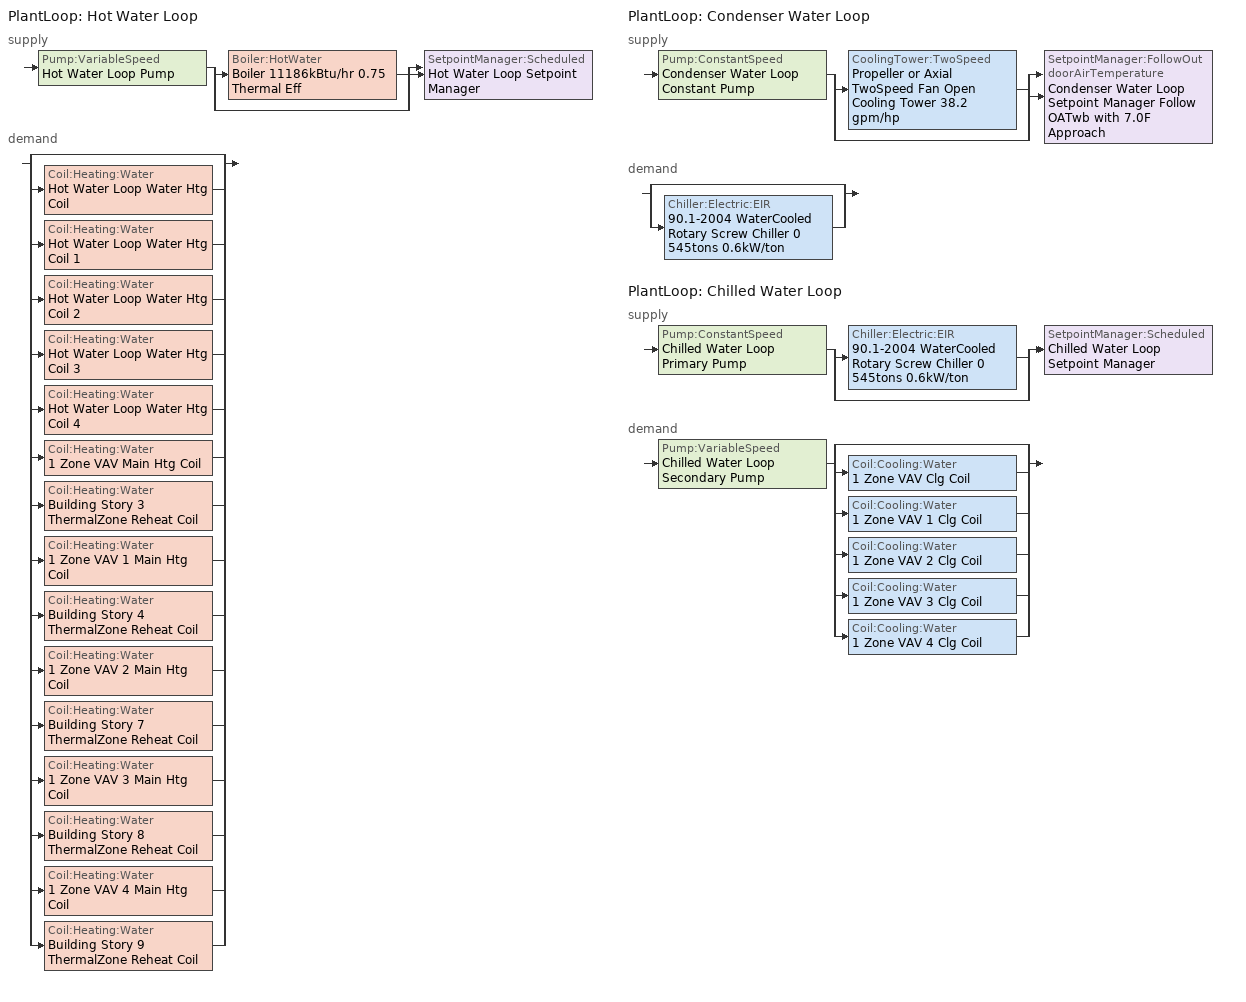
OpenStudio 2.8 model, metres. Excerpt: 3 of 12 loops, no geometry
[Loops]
PlantLoop 'Hot Water Loop'
 supply: Pump:VariableSpeed 'Hot Water Loop Pump' > split
  | Boiler:HotWater 'Boiler 11186kBtu/hr 0.75 Thermal Eff'
  | bypass
  join > SetpointManager:Scheduled 'Hot Water Loop Setpoint Manager'
 demand: split
  | bypass
  | Coil:Heating:Water 'Hot Water Loop Water Htg Coil'
  | Coil:Heating:Water 'Hot Water Loop Water Htg Coil 1'
  | Coil:Heating:Water 'Hot Water Loop Water Htg Coil 2'
  | Coil:Heating:Water 'Hot Water Loop Water Htg Coil 3'
  | Coil:Heating:Water 'Hot Water Loop Water Htg Coil 4'
  | Coil:Heating:Water '1 Zone VAV Main Htg Coil'
  | Coil:Heating:Water 'Building Story 3 ThermalZone Reheat Coil'
  | Coil:Heating:Water '1 Zone VAV 1 Main Htg Coil'
  | Coil:Heating:Water 'Building Story 4 ThermalZone Reheat Coil'
  | Coil:Heating:Water '1 Zone VAV 2 Main Htg Coil'
  | Coil:Heating:Water 'Building Story 7 ThermalZone Reheat Coil'
  | Coil:Heating:Water '1 Zone VAV 3 Main Htg Coil'
  | Coil:Heating:Water 'Building Story 8 ThermalZone Reheat Coil'
  | Coil:Heating:Water '1 Zone VAV 4 Main Htg Coil'
  | Coil:Heating:Water 'Building Story 9 ThermalZone Reheat Coil'
PlantLoop 'Condenser Water Loop'
 supply: Pump:ConstantSpeed 'Condenser Water Loop Constant Pump' > split
  | CoolingTower:TwoSpeed 'Propeller or Axial TwoSpeed Fan Open Cooling Tower 38.2 gpm/hp'
  | bypass
  join > SetpointManager:FollowOutdoorAirTemperature 'Condenser Water Loop Setpoint Manager Follow OATwb with 7.0F Approach'
 demand: split
  | bypass
  | Chiller:Electric:EIR '90.1-2004 WaterCooled  Rotary Screw Chiller 0 545tons 0.6kW/ton'
PlantLoop 'Chilled Water Loop'
 supply: Pump:ConstantSpeed 'Chilled Water Loop Primary Pump' > split
  | Chiller:Electric:EIR '90.1-2004 WaterCooled  Rotary Screw Chiller 0 545tons 0.6kW/ton'
  | bypass
  join > SetpointManager:Scheduled 'Chilled Water Loop Setpoint Manager'
 demand: Pump:VariableSpeed 'Chilled Water Loop Secondary Pump' > split
  | bypass
  | Coil:Cooling:Water '1 Zone VAV Clg Coil'
  | Coil:Cooling:Water '1 Zone VAV 1 Clg Coil'
  | Coil:Cooling:Water '1 Zone VAV 2 Clg Coil'
  | Coil:Cooling:Water '1 Zone VAV 3 Clg Coil'
  | Coil:Cooling:Water '1 Zone VAV 4 Clg Coil'
[PlantLoop] Glycol Concentration=0; Plant Loop Volume {m3}=Autocalculate; Load Distribution Scheme=Optimal
Name | Fluid Type | Minimum Loop Temperature {C} | Maximum Loop Temperature {C} | Common Pipe Simulation
Hot Water Loop | Water | 10
Condenser Water Loop |  | 5 | 80
Chilled Water Loop |  | 1 | 40 | CommonPipe
[Sizing:Plant] Sizing Option=NonCoincident; Zone Timesteps in Averaging Window=1; Coincident Sizing Factor Mode=None
Name | Loop Type | Design Loop Exit Temperature {C} | Loop Design Temperature Difference {deltaC}
Hot Water Loop | Heating | 82.2222 | 11.1111
Condenser Water Loop | Condenser | 29.4444 | 5.55556
Chilled Water Loop | Cooling | 6.66667 | 5.61111
[SetpointManager:Scheduled] Control Variable=Temperature
Name | Schedule | Setpoint Node or NodeList
Hot Water Loop Setpoint Manager | Hot Water Loop Temp - 180F | Hot Water Loop Supply Outlet Node
Chilled Water Loop Setpoint Manager | Chilled Water Loop Temp - 44F | Chilled Water Loop Supply Outlet Node
[Pump:VariableSpeed] Pump Control Type=Intermittent; Skin Loss Radiative Fraction=0.5; Design Power Sizing Method=PowerPerFlowPerPressure; Design Electric Power per Unit Flow Rate {W/(m3/s)}=348701.1; Design Shaft Power per Unit Flow Rate per Unit Head {W-s/m3-Pa}=1.28205; Design Minimum Flow Rate Fraction=0
Name | Rated Pump Head {Pa} | Motor Efficiency | Fraction of Motor Inefficiencies to Fluid Stream | Coefficient 1 of the Part Load Performance Curve | Coefficient 2 of the Part Load Performance Curve | Coefficient 3 of the Part Load Performance Curve | Coefficient 4 of the Part Load Performance Curve
Hot Water Loop Pump | 179344 | 0.924
Chilled Water Loop Secondary Pump | 134508 | 0.91 | 0 | 0 | 0.0205 | 0.4101 | 0.5753
[Pump:ConstantSpeed] Rated Flow Rate {m3/s}=autosize; Rated Power Consumption {W}=autosize; Fraction of Motor Inefficiencies to Fluid Stream=0; Pump Control Type=Intermittent; Design Power Sizing Method=PowerPerFlowPerPressure; Design Electric Power per Unit Flow Rate {W/(m3/s)}=348701.1; Design Shaft Power per Unit Flow Rate per Unit Head {W-s/m3-Pa}=1.28205
Name | Rated Pump Head {Pa} | Motor Efficiency
Condenser Water Loop Constant Pump | 148557 | 0.924
Chilled Water Loop Primary Pump | 44836 | 0.895
[Sizing:Zone] Zone Cooling Design Supply Air Temperature Input Method=SupplyAirTemperature; Zone Cooling Design Supply Air Temperature {C}=13.8889; Zone Cooling Design Supply Air Temperature Difference {deltaC}=11.11; Zone Heating Design Supply Air Temperature Input Method=SupplyAirTemperature; Zone Heating Design Supply Air Temperature {C}=50; Zone Heating Design Supply Air Temperature Difference {deltaC}=11.11; Zone Cooling Design Supply Air Humidity Ratio {kg-H2O/kg-air}=0.008; Zone Heating Design Supply Air Humidity Ratio {kg-H2O/kg-air}=0.008; Cooling Design Air Flow Method=DesignDay; Heating Design Air Flow Method=DesignDay; Account for Dedicated Outdoor Air System=No; Dedicated Outdoor Air System Control Strategy=NeutralSupplyAir; Dedicated Outdoor Air Low Setpoint Temperature for Design {C}=autosize; Dedicated Outdoor Air High Setpoint Temperature for Design {C}=autosize
Building Story 1 ThermalZone; Building Story 2 ThermalZone; Building Story 5 ThermalZone; Building Story 6 ThermalZone; Building Story 10 ThermalZone
[Zone equipment]
Building Story 1 ThermalZone: Building Story 1 ThermalZone PTAC
Building Story 2 ThermalZone: Building Story 2 ThermalZone PTAC
Building Story 5 ThermalZone: Building Story 5 ThermalZone PTAC
Building Story 6 ThermalZone: Building Story 6 ThermalZone PTAC
Building Story 10 ThermalZone: Building Story 10 ThermalZone PTAC
[Boiler:HotWater]
Boiler 11186kBtu/hr 0.75 Thermal Eff: Fuel Type=NaturalGas; Nominal Thermal Efficiency=0.75; Efficiency Curve Temperature Evaluation Variable=LeavingBoiler; Normalized Boiler Efficiency Curve=Boiler with No Minimum Turndown; Design Water Outlet Temperature {C}=82.2222; Minimum Part Load Ratio=0; Maximum Part Load Ratio=1.2; Optimum Part Load Ratio=1; Water Outlet Upper Temperature Limit {C}=95; Boiler Flow Mode=LeavingSetpointModulated; Parasitic Electric Load {W}=0; Sizing Factor=1
[Fan:ConstantVolume] Availability Schedule=Always On Discrete; Fan Total Efficiency=0.1595; Pressure Rise {Pa}=331.288; Maximum Flow Rate {m3/s}=AutoSize; Motor Efficiency=0.29; Motor In Airstream Fraction=1
Building Story 1 ThermalZone PTAC Fan; Building Story 10 ThermalZone PTAC Fan; Building Story 2 ThermalZone PTAC Fan; Building Story 5 ThermalZone PTAC Fan; Building Story 6 ThermalZone PTAC Fan
[Coil:Heating:Water] Availability Schedule=Always On Discrete; Rated Inlet Water Temperature {C}=82.2222; Rated Outlet Water Temperature {C}=71.1111
Name | Rated Inlet Air Temperature {C} | Rated Outlet Air Temperature {C}
Hot Water Loop Water Htg Coil; Hot Water Loop Water Htg Coil 1; Hot Water Loop Water Htg Coil 2; Hot Water Loop Water Htg Coil 3; Hot Water Loop Water Htg Coil 4 | 16.6 | 32.2
1 Zone VAV Main Htg Coil; 1 Zone VAV 1 Main Htg Coil; 1 Zone VAV 2 Main Htg Coil; 1 Zone VAV 3 Main Htg Coil; 1 Zone VAV 4 Main Htg Coil | 7.22222 | 12.7778
Building Story 3 ThermalZone Reheat Coil; Building Story 4 ThermalZone Reheat Coil; Building Story 7 ThermalZone Reheat Coil; Building Story 8 ThermalZone Reheat Coil; Building Story 9 ThermalZone Reheat Coil | 12.7778 | 40
[Controller:WaterCoil] Minimum Actuated Flow {m3/s}=0
Name | Water Coil | Action | Controller Convergence Tolerance {deltaC}
Hot Water Loop Water Htg Coil Controller | Hot Water Loop Water Htg Coil | Normal | 0.0001
Hot Water Loop Water Htg Coil 1 Controller | Hot Water Loop Water Htg Coil 1 | Normal | 0.0001
Hot Water Loop Water Htg Coil 2 Controller | Hot Water Loop Water Htg Coil 2 | Normal | 0.0001
Hot Water Loop Water Htg Coil 3 Controller | Hot Water Loop Water Htg Coil 3 | Normal | 0.0001
Hot Water Loop Water Htg Coil 4 Controller | Hot Water Loop Water Htg Coil 4 | Normal | 0.0001
1 Zone VAV Main Htg Coil Controller | 1 Zone VAV Main Htg Coil | Normal | 0.0001
1 Zone VAV Clg Coil Controller | 1 Zone VAV Clg Coil | Reverse
Building Story 3 ThermalZone Reheat Coil Controller | Building Story 3 ThermalZone Reheat Coil | Normal | 0.0001
1 Zone VAV 1 Main Htg Coil Controller | 1 Zone VAV 1 Main Htg Coil | Normal | 0.0001
1 Zone VAV 1 Clg Coil Controller | 1 Zone VAV 1 Clg Coil | Reverse
Building Story 4 ThermalZone Reheat Coil Controller | Building Story 4 ThermalZone Reheat Coil | Normal | 0.0001
1 Zone VAV 2 Main Htg Coil Controller | 1 Zone VAV 2 Main Htg Coil | Normal | 0.0001
1 Zone VAV 2 Clg Coil Controller | 1 Zone VAV 2 Clg Coil | Reverse
Building Story 7 ThermalZone Reheat Coil Controller | Building Story 7 ThermalZone Reheat Coil | Normal | 0.0001
1 Zone VAV 3 Main Htg Coil Controller | 1 Zone VAV 3 Main Htg Coil | Normal | 0.0001
1 Zone VAV 3 Clg Coil Controller | 1 Zone VAV 3 Clg Coil | Reverse
Building Story 8 ThermalZone Reheat Coil Controller | Building Story 8 ThermalZone Reheat Coil | Normal | 0.0001
1 Zone VAV 4 Main Htg Coil Controller | 1 Zone VAV 4 Main Htg Coil | Normal | 0.0001
1 Zone VAV 4 Clg Coil Controller | 1 Zone VAV 4 Clg Coil | Reverse
Building Story 9 ThermalZone Reheat Coil Controller | Building Story 9 ThermalZone Reheat Coil | Normal | 0.0001
[Coil:Cooling:DX:SingleSpeed] Availability Schedule=Always On Discrete; Rated Total Cooling Capacity {W}=autosize; Rated Sensible Heat Ratio=autosize; Rated COP {W/W}=3.23448; Rated Air Flow Rate {m3/s}=autosize; Rated Evaporator Fan Power Per Volume Flow Rate {W/(m3/s)}=773.3; Total Cooling Capacity Function of Temperature Curve=PSZ-Fine Storage DX Coil Cap-FT; Total Cooling Capacity Function of Flow Fraction Curve=DX Coil Cap-FF; Energy Input Ratio Function of Temperature Curve=PSZ-AC DX Coil EIR-FT; Energy Input Ratio Function of Flow Fraction Curve=Split DX Coil EIR-FF; Part Load Fraction Correlation Curve=HPACCOOLPLFFPLR; Condenser Type=AirCooled; Evaporative Condenser Effectiveness=0; Evaporative Condenser Air Flow Rate {m3/s}=Autosize; Evaporative Condenser Pump Rated Power Consumption {W}=Autosize; Crankcase Heater Capacity {W}=0; Maximum Outdoor Dry-Bulb Temperature for Crankcase Heater Operation {C}=0; Basin Heater Capacity {W/K}=0; Basin Heater Setpoint Temperature {C}=10
Building Story 1 ThermalZone PTAC 1spd DX AC Clg Coil 254kBtu/hr 9.3EER; Building Story 10 ThermalZone PTAC 1spd DX AC Clg Coil 716kBtu/hr 9.3EER; Building Story 2 ThermalZone PTAC 1spd DX AC Clg Coil 484kBtu/hr 9.3EER; Building Story 5 ThermalZone PTAC 1spd DX AC Clg Coil 472kBtu/hr 9.3EER; Building Story 6 ThermalZone PTAC 1spd DX AC Clg Coil 463kBtu/hr 9.3EER
[ZoneHVAC:PackagedTerminalAirConditioner] Availability Schedule=Always On Discrete; Supply Air Flow Rate During Cooling Operation {m3/s}=Autosize; Supply Air Flow Rate During Heating Operation {m3/s}=Autosize; Supply Air Flow Rate When No Cooling or Heating is Needed {m3/s}=Autosize; Outdoor Air Flow Rate During Cooling Operation {m3/s}=Autosize; Outdoor Air Flow Rate During Heating Operation {m3/s}=Autosize; Outdoor Air Flow Rate When No Cooling or Heating is Needed {m3/s}=Autosize; Fan Placement=DrawThrough; Supply Air Fan Operating Mode Schedule=Always On Discrete
Name | Supply Air Fan | Heating Coil | Cooling Coil
Building Story 1 ThermalZone PTAC | Building Story 1 ThermalZone PTAC Fan | Hot Water Loop Water Htg Coil | Building Story 1 ThermalZone PTAC 1spd DX AC Clg Coil 254kBtu/hr 9.3EER
Building Story 10 ThermalZone PTAC | Building Story 10 ThermalZone PTAC Fan | Hot Water Loop Water Htg Coil 1 | Building Story 10 ThermalZone PTAC 1spd DX AC Clg Coil 716kBtu/hr 9.3EER
Building Story 2 ThermalZone PTAC | Building Story 2 ThermalZone PTAC Fan | Hot Water Loop Water Htg Coil 2 | Building Story 2 ThermalZone PTAC 1spd DX AC Clg Coil 484kBtu/hr 9.3EER
Building Story 5 ThermalZone PTAC | Building Story 5 ThermalZone PTAC Fan | Hot Water Loop Water Htg Coil 3 | Building Story 5 ThermalZone PTAC 1spd DX AC Clg Coil 472kBtu/hr 9.3EER
Building Story 6 ThermalZone PTAC | Building Story 6 ThermalZone PTAC Fan | Hot Water Loop Water Htg Coil 4 | Building Story 6 ThermalZone PTAC 1spd DX AC Clg Coil 463kBtu/hr 9.3EER
[SetpointManager:FollowOutdoorAirTemperature]
Condenser Water Loop Setpoint Manager Follow OATwb with 7.0F Approach: Control Variable=Temperature; Reference Temperature Type=OutdoorAirWetBulb; Offset Temperature Difference {deltaC}=3.88889; Maximum Setpoint Temperature {C}=29.4444; Minimum Setpoint Temperature {C}=21.1111; Setpoint Node or NodeList=Condenser Water Loop Supply Outlet Node
[CoolingTower:TwoSpeed]
Propeller or Axial TwoSpeed Fan Open Cooling Tower 38.2 gpm/hp: Design Water Flow Rate {m3/s}=autosize; High Fan Speed Air Flow Rate {m3/s}=autosize; High Fan Speed Fan Power {W}=29231.9; High Fan Speed U-Factor Times Area Value {W/K}=autosize; Low Fan Speed Air Flow Rate {m3/s}=AutoSize; Low Fan Speed Fan Power {W}=8769.57; Low Fan Speed U-Factor Times Area Value {W/K}=AutoSize; Number of Cells=1; Sizing Factor=1; Design Inlet Air Dry-Bulb Temperature {C}=35; Design Inlet Air Wet-Bulb Temperature {C}=25.6; Design Approach Temperature {deltaC}=autosize; Design Range Temperature {deltaC}=autosize
[Chiller:Electric:EIR]
90.1-2004 WaterCooled  Rotary Screw Chiller 0 545tons 0.6kW/ton: Reference Capacity {W}=Autosize; Reference COP {W/W}=5.50391; Reference Leaving Chilled Water Temperature {C}=6.66667; Reference Entering Condenser Fluid Temperature {C}=35; Cooling Capacity Function of Temperature Curve=ChlrWtrPosDispPathAAllQRatio_fTchwsTcwsSI; Electric Input to Cooling Output Ratio Function of Temperature Curve=ChlrWtrPosDispPathAAllEIRRatio_fTchwsTcwsSI; Electric Input to Cooling Output Ratio Function of Part Load Ratio Curve=ChlrWtrPosDispPathAAllEIRRatio_fQRatio; Minimum Part Load Ratio=0.15; Maximum Part Load Ratio=1; Optimum Part Load Ratio=1; Minimum Unloading Ratio=0.25; Condenser Type=WaterCooled; Leaving Chilled Water Lower Temperature Limit {C}=2.22222; Chiller Flow Mode=ConstantFlow; Design Heat Recovery Water Flow Rate {m3/s}=0; Sizing Factor=1; Basin Heater Capacity {W/K}=0; Basin Heater Setpoint Temperature {C}=10
[Coil:Cooling:Water] Availability Schedule=Always On Discrete; Design Inlet Water Temperature {C}=Autosize; Heat Exchanger Configuration=CrossFlow
1 Zone VAV Clg Coil; 1 Zone VAV 1 Clg Coil; 1 Zone VAV 2 Clg Coil; 1 Zone VAV 3 Clg Coil; 1 Zone VAV 4 Clg Coil
[Schedule:Ruleset]
Name | Default Day Schedule
Hot Water Loop Temp - 180F | Hot Water Loop Temp - 180F Default
Chilled Water Loop Temp - 44F | Chilled Water Loop Temp - 44F Default
[Schedule:Day]
Hot Water Loop Temp - 180F Default: 24, 0, 82.2222
Chilled Water Loop Temp - 44F Default: 24, 0, 6.66667
[Schedule:Constant]
Always On Discrete: Value=1
[Curve:Biquadratic]
Name | Coefficient1 Constant | Coefficient2 x | Coefficient3 x**2 | Coefficient4 y | Coefficient5 y**2 | Coefficient6 x*y | Minimum Value of x | Maximum Value of x | Minimum Value of y | Maximum Value of y | Minimum Curve Output | Maximum Curve Output
PSZ-Fine Storage DX Coil Cap-FT | 0.942588 | 0.00954335 | 0.00068377 | -0.0110427 | 5.249e-06 | -9.72e-06 | 12.77778 | 23.88889 | 23.88889 | 46.11111
PSZ-AC DX Coil EIR-FT | 0.342414 | 0.034885 | -0.0006237 | 0.00497722 | 0.000437951 | -0.000728028 | 12.77778 | 23.88889 | 23.88889 | 46.11111
ChlrWtrPosDispPathAAllQRatio_fTchwsTcwsSI | 0.96744 | 0.037082 | 0.000434 | -0.005837 | -4.9e-05 | -0.000274 | 4.44 | 12.22 | 15.56 | 29.44 | 0.89 | 1.33
ChlrWtrPosDispPathAAllEIRRatio_fTchwsTcwsSI | 0.665307 | -0.009339 | 0.000483 | 0.009492 | 0.000544 | -0.000864 | 4.44 | 12.22 | 15.56 | 29.44 | 0.74 | 1.27
[Curve:Quadratic]
Name | Coefficient1 Constant | Coefficient2 x | Coefficient3 x**2 | Minimum Value of x | Maximum Value of x | Minimum Curve Output
DX Coil Cap-FF | 0.8 | 0.2 | 0 | 0.5 | 1.5
Split DX Coil EIR-FF | 1.1552 | -0.1808 | 0.0256 | 0.5 | 1.5
HPACCOOLPLFFPLR | 0.85 | 0.15 | 0 | 0 | 1
ChlrWtrPosDispPathAAllEIRRatio_fQRatio | 0.310965 | 0.322519 | 0.372745 | 0.1 | 1 | 0.35
[Curve:Cubic]
Boiler with No Minimum Turndown: Coefficient1 Constant=0.7463; Coefficient2 x=1.3196; Coefficient3 x**2=-2.2154; Coefficient4 x**3=1.1674; Minimum Value of x=0; Maximum Value of x=1.3
